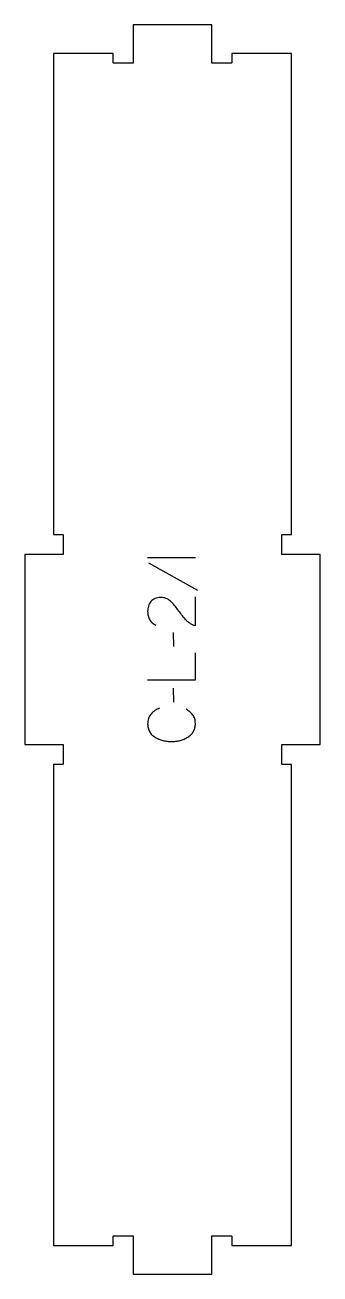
# Model space of a CAD drawing. Extents: x 0 to 186, y 0 to 786.
import ezdxf

# ---------------------------------------------------------------- set-up
doc = ezdxf.new("R2010")
doc.units = 0
doc.layers.add('1_ANYTOOL_1MMDEEP_LABELS_S', color=2, linetype='CONTINUOUS')
doc.layers.add('4_ANYTOOL_CUTTHROUGH_OUTSI', color=5, linetype='CONTINUOUS')

msp = doc.modelspace()

# ---------------------------------------------------------------- linework, layer by layer
at = {"layer": '1_ANYTOOL_1MMDEEP_LABELS_S'}
for p, q in [((77.128571, 450.671428), (107.128571, 450.671428)), ((77.6, 447.157143), (108.371429, 429.971428)), ((93.242857, 403.357143), (93.328571, 394.571428)), ((93.242857, 368.471428), (93.328571, 359.685714))]:
    msp.add_line(p, q, dxfattribs=at)
for points in [[(107.085714, 425.942857), (107.042857, 407.642857, -0.034491), (105.295525, 408.305635, -0.037732), (103.6625, 409.2125, -0.037744), (102.187864, 410.351794, -0.03482), (100.892857, 411.692857, -0.00859), (98.494274, 414.652082, -0.008791), (96.2, 417.692857, 0.020588), (93.966557, 420.512146, 0.025206), (91.485714, 423.114286, 0.046908), (90.184472, 424.134881, 0.051091), (88.710714, 424.882143, 0.050722), (87.06254, 425.330876, 0.041139), (85.357143, 425.471428, 0.039396), (83.549557, 425.328784, 0.058519), (81.810714, 424.839286, 0.060358), (80.403598, 424.048728, 0.061397), (79.228571, 422.942857, 0.048006), (78.306612, 421.5869, 0.045901), (77.653571, 420.082143, 0.045216), (77.251012, 418.342082, 0.034258), (77.128571, 416.557143, 0.055622), (77.422559, 413.922572, 0.079896), (78.403571, 411.478571, 0.080617), (80.069272, 409.509184, 0.060287), (82.228571, 408.071428)], [(84.628571, 355.828571, 0.059291), (81.699155, 354.29241, 0.066881), (79.25, 352.078571, 0.04529), (78.326123, 350.761586, 0.046757), (77.658929, 349.298214, 0.04633), (77.254597, 347.658302, 0.037303), (77.128571, 345.971428, 0.054828), (77.404157, 343.465788, 0.073548), (78.301786, 341.123214, 0.073729), (79.830019, 339.153892, 0.056205), (81.821429, 337.635714, 0.033355), (84.211304, 336.414545, 0.034965), (86.744643, 335.530357, 0.034911), (89.41265, 335.00033, 0.031589), (92.128571, 334.828571, 0.032085), (94.8452, 335.003074, 0.035383), (97.5125, 335.541071, 0.035431), (100.047657, 336.43956, 0.033598), (102.435714, 337.678571, 0.058628), (104.436599, 339.240772, 0.073381), (105.955357, 341.2625, 0.072539), (106.856411, 343.708473, 0.05208), (107.128571, 346.314286, 0.033243), (107.032635, 347.75566, 0.042283), (106.721429, 349.164286, 0.042766), (106.214339, 350.406982, 0.044269), (105.5, 351.542857, 0.055485), (103.585099, 353.554652, 0.045948), (101.3, 355.142857)]]:
    msp.add_lwpolyline(points, format="xyb", dxfattribs=at)
msp.add_lwpolyline([(77.128571, 373.614286), (107.128571, 373.614286), (107.128571, 390.714286)], dxfattribs=at)
at = {"layer": '4_ANYTOOL_CUTTHROUGH_OUTSI'}
msp.add_lwpolyline([(167.5, 18), (167.5, 320.5), (161.75, 320.5, -0.414214), (161.5, 320.75), (161.5, 332.75, -0.414214), (161.75, 333), (185.5, 333), (185.5, 452.5), (161.75, 452.5, -0.414214), (161.5, 452.75), (161.5, 464.75, -0.414214), (161.75, 465), (167.5, 465), (167.5, 767.5), (130, 767.5), (130, 761.75, -0.414214), (129.75, 761.5), (117.75, 761.5, -0.414214), (117.5, 761.75), (117.5, 785.5), (68, 785.5), (68, 761.75, -0.414214), (67.75, 761.5), (55.75, 761.5, -0.414214), (55.5, 761.75), (55.5, 767.5), (18, 767.5), (18, 465), (23.75, 465, -0.414214), (24, 464.75), (24, 452.75, -0.414214), (23.75, 452.5), (0, 452.5), (0, 333), (23.75, 333, -0.414214), (24, 332.75), (24, 320.75, -0.414214), (23.75, 320.5), (18, 320.5), (18, 18), (55.5, 18), (55.5, 23.75, -0.414214), (55.75, 24), (67.75, 24, -0.414214), (68, 23.75), (68, 0), (117.5, 0), (117.5, 23.75, -0.414214), (117.75, 24), (129.75, 24, -0.414214), (130, 23.75), (130, 18)], format="xyb", close=True, dxfattribs=at)

doc.saveas('drawing.dxf')
